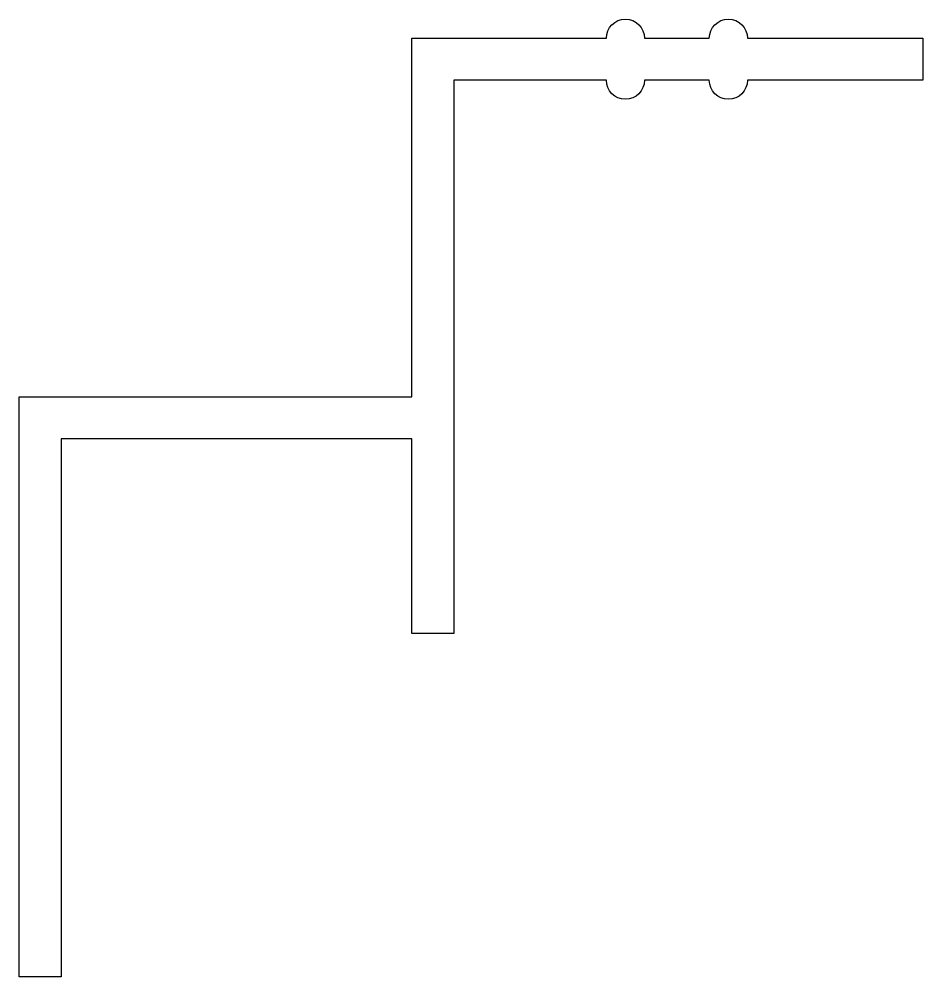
# Model space of a CAD drawing. Extents: x 151.9 to 175.6, y 201.3 to 226.4.
import ezdxf

# ---------------------------------------------------------------- set-up
doc = ezdxf.new("R2010")
doc.units = 0
doc.layers.get('0').update_dxf_attribs({"linetype": 'CONTINUOUS'})

msp = doc.modelspace()

# ---------------------------------------------------------------- linework, layer by layer
msp.add_lwpolyline([(153.015, 201.311), (151.915, 201.311), (151.915, 216.511), (162.215, 216.511), (162.215, 225.911), (167.315, 225.911, -1), (168.315, 225.911), (170.015, 225.911, -1), (171.015, 225.911), (175.615, 225.911), (175.615, 224.811), (171.015, 224.811, -1), (170.015, 224.811), (168.315, 224.811, -1), (167.315, 224.811), (163.315, 224.811), (163.315, 210.311), (162.215, 210.311), (162.215, 215.411), (153.015, 215.411)], format="xyb", close=True)

doc.saveas('drawing.dxf')
